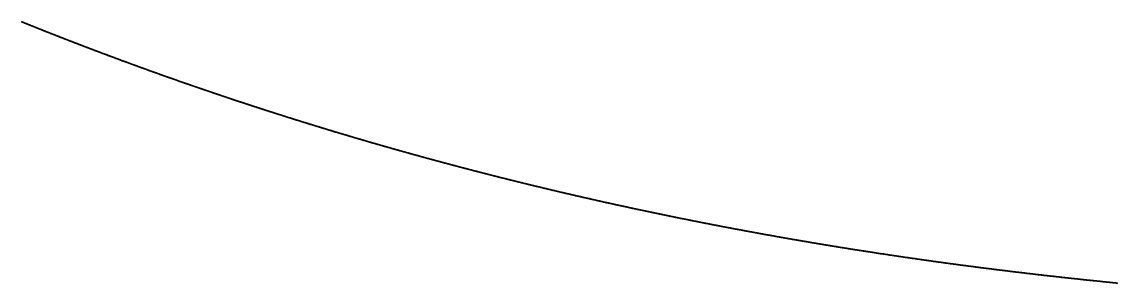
# Model space of a CAD drawing. Header units: metres. Extents: x 0 to 360, y 0 to 49.
# Drawn here: x 202.51 to 225, y 0.56 to 5.92 of the extents above; entities that cross this region are included whole.
import ezdxf

# ---------------------------------------------------------------- set-up
doc = ezdxf.new("R2010")
doc.units = ezdxf.units.M

msp = doc.modelspace()

# ---------------------------------------------------------------- linework, layer by layer
for p in [(202.507, 5.919), (202.516, 5.915), (202.526, 5.911), (202.536, 5.907), (202.545, 5.904), (202.555, 5.9), (202.564, 5.896), (202.574, 5.892), (202.584, 5.888), (202.593, 5.884), (202.603, 5.88), (202.612, 5.877), (202.622, 5.873), (202.632, 5.869), (202.641, 5.865), (202.651, 5.861), (202.661, 5.857), (202.67, 5.853), (202.68, 5.85), (202.689, 5.846), (202.699, 5.842), (202.709, 5.838), (202.718, 5.834), (202.728, 5.83), (202.738, 5.826), (202.747, 5.823), (202.757, 5.819), (202.767, 5.815), (202.776, 5.811), (202.786, 5.807), (202.795, 5.803), (202.805, 5.8), (202.815, 5.796), (202.824, 5.792), (202.834, 5.788), (202.844, 5.784), (202.853, 5.78), (202.863, 5.777), (202.873, 5.773), (202.882, 5.769), (202.892, 5.765), (202.902, 5.761), (202.911, 5.758), (202.921, 5.754), (202.931, 5.75), (202.94, 5.746), (202.95, 5.742), (202.96, 5.738), (202.969, 5.735), (202.979, 5.731), (202.989, 5.727), (202.998, 5.723), (203.008, 5.719), (203.018, 5.716), (203.027, 5.712), (203.037, 5.708), (203.047, 5.704), (203.056, 5.7), (203.066, 5.697), (203.076, 5.693), (203.085, 5.689), (203.095, 5.685), (203.105, 5.681), (203.114, 5.678), (203.124, 5.674), (203.134, 5.67), (203.143, 5.666), (203.153, 5.662), (203.163, 5.659), (203.172, 5.655), (203.182, 5.651), (203.192, 5.647), (203.201, 5.643), (203.211, 5.64), (203.221, 5.636), (203.23, 5.632), (203.24, 5.628), (203.25, 5.624), (203.26, 5.621), (203.269, 5.617), (203.279, 5.613), (203.289, 5.609), (203.298, 5.606), (203.308, 5.602), (203.318, 5.598), (203.327, 5.594), (203.337, 5.59), (203.347, 5.587), (203.357, 5.583), (203.366, 5.579), (203.376, 5.575), (203.386, 5.572), (203.395, 5.568), (203.405, 5.564), (203.415, 5.56), (203.425, 5.557), (203.434, 5.553), (203.444, 5.549), (203.454, 5.545), (203.463, 5.541), (203.473, 5.538), (203.483, 5.534), (203.493, 5.53), (203.502, 5.526), (203.512, 5.523), (203.522, 5.519), (203.532, 5.515), (203.541, 5.511), (203.551, 5.508), (203.561, 5.504), (203.57, 5.5), (203.58, 5.496), (203.59, 5.493), (203.6, 5.489), (203.609, 5.485), (203.619, 5.481), (203.629, 5.478), (203.639, 5.474), (203.648, 5.47), (203.658, 5.467), (203.668, 5.463), (203.678, 5.459), (203.687, 5.455), (203.697, 5.452), (203.707, 5.448), (203.717, 5.444), (203.726, 5.44), (203.736, 5.437), (203.746, 5.433), (203.756, 5.429), (203.765, 5.426), (203.775, 5.422), (203.785, 5.418), (203.795, 5.414), (203.804, 5.411), (203.814, 5.407), (203.824, 5.403), (203.834, 5.399), (203.843, 5.396), (203.853, 5.392), (203.863, 5.388), (203.873, 5.385), (203.883, 5.381), (203.892, 5.377), (203.902, 5.373), (203.912, 5.37), (203.922, 5.366), (203.931, 5.362), (203.941, 5.359), (203.951, 5.355), (203.961, 5.351), (203.971, 5.348), (203.98, 5.344), (203.99, 5.34), (204, 5.336), (204.01, 5.333), (204.019, 5.329), (204.029, 5.325), (204.039, 5.322), (204.049, 5.318), (204.059, 5.314), (204.068, 5.311), (204.078, 5.307), (204.088, 5.303), (204.098, 5.3), (204.108, 5.296), (204.117, 5.292), (204.127, 5.289), (204.137, 5.285), (204.147, 5.281), (204.157, 5.277), (204.166, 5.274), (204.176, 5.27), (204.186, 5.266), (204.196, 5.263), (204.206, 5.259), (204.215, 5.255), (204.225, 5.252), (204.235, 5.248), (204.245, 5.244), (204.255, 5.241), (204.264, 5.237), (204.274, 5.233), (204.284, 5.23), (204.294, 5.226), (204.304, 5.222), (204.314, 5.219), (204.323, 5.215), (204.333, 5.211), (204.343, 5.208), (204.353, 5.204), (204.363, 5.2), (204.372, 5.197), (204.382, 5.193), (204.392, 5.19), (204.402, 5.186), (204.412, 5.182), (204.422, 5.179), (204.431, 5.175), (204.441, 5.171), (204.451, 5.168), (204.461, 5.164), (204.471, 5.16), (204.481, 5.157), (204.491, 5.153), (204.5, 5.149), (204.51, 5.146), (204.52, 5.142), (204.53, 5.139), (204.54, 5.135), (204.55, 5.131), (204.559, 5.128), (204.569, 5.124), (204.579, 5.12), (204.589, 5.117), (204.599, 5.113), (204.609, 5.109), (204.619, 5.106), (204.628, 5.102), (204.638, 5.099), (204.648, 5.095), (204.658, 5.091), (204.668, 5.088), (204.678, 5.084), (204.688, 5.081), (204.697, 5.077), (204.707, 5.073), (204.717, 5.07), (204.727, 5.066), (204.737, 5.062), (204.747, 5.059), (204.757, 5.055), (204.766, 5.052), (204.776, 5.048), (204.786, 5.044), (204.796, 5.041), (204.806, 5.037), (204.816, 5.034), (204.826, 5.03), (204.836, 5.026), (204.846, 5.023), (204.855, 5.019), (204.865, 5.016), (204.875, 5.012), (204.885, 5.008), (204.895, 5.005), (204.905, 5.001), (204.915, 4.998), (204.925, 4.994), (204.935, 4.99), (204.944, 4.987), (204.954, 4.983), (204.964, 4.98), (204.974, 4.976), (204.984, 4.973), (204.994, 4.969), (205.004, 4.965), (205.014, 4.962), (205.024, 4.958), (205.033, 4.955), (205.043, 4.951), (205.053, 4.948), (205.063, 4.944), (205.073, 4.94), (205.083, 4.937), (205.093, 4.933), (205.103, 4.93), (205.113, 4.926), (205.123, 4.923), (205.133, 4.919), (205.142, 4.915), (205.152, 4.912), (205.162, 4.908), (205.172, 4.905), (205.182, 4.901), (205.192, 4.898), (205.202, 4.894), (205.212, 4.89), (205.222, 4.887), (205.232, 4.883), (205.242, 4.88), (205.252, 4.876), (205.262, 4.873), (205.271, 4.869), (205.281, 4.866), (205.291, 4.862), (205.301, 4.859), (205.311, 4.855), (205.321, 4.851), (205.331, 4.848), (205.341, 4.844), (205.351, 4.841), (205.361, 4.837), (205.371, 4.834), (205.381, 4.83), (205.391, 4.827), (205.401, 4.823), (205.411, 4.82), (205.421, 4.816), (205.431, 4.813), (205.44, 4.809), (205.45, 4.806), (205.46, 4.802), (205.47, 4.798), (205.48, 4.795), (205.49, 4.791), (205.5, 4.788), (205.51, 4.784), (205.52, 4.781), (205.53, 4.777), (205.54, 4.774), (205.55, 4.77), (205.56, 4.767), (205.57, 4.763), (205.58, 4.76), (205.59, 4.756), (205.6, 4.753), (205.61, 4.749), (205.62, 4.746), (205.63, 4.742), (205.64, 4.739), (205.65, 4.735), (205.66, 4.732), (205.67, 4.728), (205.68, 4.725), (205.69, 4.721), (205.7, 4.718), (205.71, 4.714), (205.719, 4.711), (205.729, 4.707), (205.739, 4.704), (205.749, 4.7), (205.759, 4.697), (205.769, 4.693), (205.779, 4.69), (205.789, 4.686), (205.799, 4.683), (205.809, 4.679), (205.819, 4.676), (205.829, 4.672), (205.839, 4.669), (205.849, 4.665), (205.859, 4.662), (205.869, 4.658), (205.879, 4.655), (205.889, 4.652), (205.899, 4.648), (205.909, 4.645), (205.919, 4.641), (205.929, 4.638), (205.939, 4.634), (205.949, 4.631), (205.959, 4.627), (205.969, 4.624), (205.979, 4.62), (205.989, 4.617), (205.999, 4.613), (206.009, 4.61), (206.019, 4.606), (206.029, 4.603), (206.039, 4.6), (206.049, 4.596), (206.059, 4.593), (206.07, 4.589), (206.08, 4.586), (206.09, 4.582), (206.1, 4.579), (206.11, 4.575), (206.12, 4.572), (206.13, 4.569), (206.14, 4.565), (206.15, 4.562), (206.16, 4.558), (206.17, 4.555), (206.18, 4.551), (206.19, 4.548), (206.2, 4.544), (206.21, 4.541), (206.22, 4.538), (206.23, 4.534), (206.24, 4.531), (206.25, 4.527), (206.26, 4.524), (206.27, 4.52), (206.28, 4.517), (206.29, 4.514), (206.3, 4.51), (206.31, 4.507), (206.32, 4.503), (206.33, 4.5), (206.34, 4.496), (206.351, 4.493), (206.361, 4.49), (206.371, 4.486), (206.381, 4.483), (206.391, 4.479), (206.401, 4.476), (206.411, 4.473), (206.421, 4.469), (206.431, 4.466), (206.441, 4.462), (206.451, 4.459), (206.461, 4.455), (206.471, 4.452), (206.481, 4.449), (206.491, 4.445), (206.501, 4.442), (206.511, 4.438), (206.522, 4.435), (206.532, 4.432), (206.542, 4.428), (206.552, 4.425), (206.562, 4.421), (206.572, 4.418), (206.582, 4.415), (206.592, 4.411), (206.602, 4.408), (206.612, 4.405), (206.622, 4.401), (206.632, 4.398), (206.642, 4.394), (206.653, 4.391), (206.663, 4.388), (206.673, 4.384), (206.683, 4.381), (206.693, 4.377), (206.703, 4.374), (206.713, 4.371), (206.723, 4.367), (206.733, 4.364), (206.743, 4.361), (206.753, 4.357), (206.764, 4.354), (206.774, 4.351), (206.784, 4.347), (206.794, 4.344), (206.804, 4.34), (206.814, 4.337), (206.824, 4.334), (206.834, 4.33), (206.844, 4.327), (206.854, 4.324), (206.865, 4.32), (206.875, 4.317), (206.885, 4.314), (206.895, 4.31), (206.905, 4.307), (206.915, 4.303), (206.925, 4.3), (206.935, 4.297), (206.945, 4.293), (206.956, 4.29), (206.966, 4.287), (206.976, 4.283), (206.986, 4.28), (206.996, 4.277), (207.006, 4.273), (207.016, 4.27), (207.026, 4.267), (207.037, 4.263), (207.047, 4.26), (207.057, 4.257), (207.067, 4.253), (207.077, 4.25), (207.087, 4.247), (207.097, 4.243), (207.107, 4.24), (207.118, 4.237), (207.128, 4.233), (207.138, 4.23), (207.148, 4.227), (207.158, 4.223), (207.168, 4.22), (207.178, 4.217), (207.189, 4.213), (207.199, 4.21), (207.209, 4.207), (207.219, 4.204), (207.229, 4.2), (207.239, 4.197), (207.249, 4.194), (207.26, 4.19), (207.27, 4.187), (207.28, 4.184), (207.29, 4.18), (207.3, 4.177), (207.31, 4.174), (207.321, 4.17), (207.331, 4.167), (207.341, 4.164), (207.351, 4.161), (207.361, 4.157), (207.371, 4.154), (207.382, 4.151), (207.392, 4.147), (207.402, 4.144), (207.412, 4.141), (207.422, 4.138), (207.432, 4.134), (207.443, 4.131), (207.453, 4.128), (207.463, 4.124), (207.473, 4.121), (207.483, 4.118), (207.493, 4.115), (207.504, 4.111), (207.514, 4.108), (207.524, 4.105), (207.534, 4.101), (207.544, 4.098), (207.554, 4.095), (207.565, 4.092), (207.575, 4.088), (207.585, 4.085), (207.595, 4.082), (207.605, 4.078), (207.616, 4.075), (207.626, 4.072), (207.636, 4.069), (207.646, 4.065), (207.656, 4.062), (207.667, 4.059), (207.677, 4.056), (207.687, 4.052), (207.697, 4.049), (207.707, 4.046), (207.718, 4.043), (207.728, 4.039), (207.738, 4.036), (207.748, 4.033), (207.758, 4.03), (207.769, 4.026), (207.779, 4.023), (207.789, 4.02), (207.799, 4.017), (207.809, 4.013), (207.82, 4.01), (207.83, 4.007), (207.84, 4.004), (207.85, 4), (207.86, 3.997), (207.871, 3.994), (207.881, 3.991), (207.891, 3.988), (207.901, 3.984), (207.911, 3.981), (207.922, 3.978), (207.932, 3.975), (207.942, 3.971), (207.952, 3.968), (207.963, 3.965), (207.973, 3.962), (207.983, 3.958), (207.993, 3.955), (208.004, 3.952), (208.014, 3.949), (208.024, 3.946), (208.034, 3.942), (208.044, 3.939), (208.055, 3.936), (208.065, 3.933), (208.075, 3.93), (208.085, 3.926), (208.096, 3.923), (208.106, 3.92), (208.116, 3.917), (208.126, 3.914), (208.137, 3.91), (208.147, 3.907), (208.157, 3.904), (208.167, 3.901), (208.178, 3.898), (208.188, 3.894), (208.198, 3.891), (208.208, 3.888), (208.219, 3.885), (208.229, 3.882), (208.239, 3.878), (208.249, 3.875), (208.26, 3.872), (208.27, 3.869), (208.28, 3.866), (208.29, 3.862), (208.301, 3.859), (208.311, 3.856), (208.321, 3.853), (208.331, 3.85), (208.342, 3.847), (208.352, 3.843), (208.362, 3.84), (208.373, 3.837), (208.383, 3.834), (208.393, 3.831), (208.403, 3.827), (208.414, 3.824), (208.424, 3.821), (208.434, 3.818), (208.444, 3.815), (208.455, 3.812), (208.465, 3.809), (208.475, 3.805), (208.486, 3.802), (208.496, 3.799), (208.506, 3.796), (208.516, 3.793), (208.527, 3.79), (208.537, 3.786), (208.547, 3.783), (208.558, 3.78), (208.568, 3.777), (208.578, 3.774), (208.588, 3.771), (208.599, 3.768), (208.609, 3.764), (208.619, 3.761), (208.63, 3.758), (208.64, 3.755), (208.65, 3.752), (208.66, 3.749), (208.671, 3.746), (208.681, 3.742), (208.691, 3.739), (208.702, 3.736), (208.712, 3.733), (208.722, 3.73), (208.733, 3.727), (208.743, 3.724), (208.753, 3.72), (208.763, 3.717), (208.774, 3.714), (208.784, 3.711), (208.794, 3.708), (208.805, 3.705), (208.815, 3.702), (208.825, 3.699), (208.836, 3.696), (208.846, 3.692), (208.856, 3.689), (208.867, 3.686), (208.877, 3.683), (208.887, 3.68), (208.898, 3.677), (208.908, 3.674), (208.918, 3.671), (208.929, 3.668), (208.939, 3.664), (208.949, 3.661), (208.96, 3.658), (208.97, 3.655), (208.98, 3.652), (208.991, 3.649), (209.001, 3.646), (209.011, 3.643), (209.022, 3.64), (209.032, 3.637), (209.042, 3.633), (209.053, 3.63), (209.063, 3.627), (209.073, 3.624), (209.084, 3.621), (209.094, 3.618), (209.104, 3.615), (209.115, 3.612), (209.125, 3.609), (209.135, 3.606), (209.146, 3.603), (209.156, 3.6), (209.166, 3.596), (209.177, 3.593), (209.187, 3.59), (209.197, 3.587), (209.208, 3.584), (209.218, 3.581), (209.228, 3.578), (209.239, 3.575), (209.249, 3.572), (209.26, 3.569), (209.27, 3.566), (209.28, 3.563), (209.291, 3.56), (209.301, 3.557), (209.311, 3.554), (209.322, 3.55), (209.332, 3.547), (209.342, 3.544), (209.353, 3.541), (209.363, 3.538), (209.374, 3.535), (209.384, 3.532), (209.394, 3.529), (209.405, 3.526), (209.415, 3.523), (209.425, 3.52), (209.436, 3.517), (209.446, 3.514), (209.457, 3.511), (209.467, 3.508), (209.477, 3.505), (209.488, 3.502), (209.498, 3.499), (209.509, 3.496), (209.519, 3.493), (209.529, 3.49), (209.54, 3.487), (209.55, 3.484), (209.56, 3.481), (209.571, 3.478), (209.581, 3.474), (209.592, 3.471), (209.602, 3.468), (209.612, 3.465), (209.623, 3.462), (209.633, 3.459), (209.644, 3.456), (209.654, 3.453), (209.664, 3.45), (209.675, 3.447), (209.685, 3.444), (209.696, 3.441), (209.706, 3.438), (209.716, 3.435), (209.727, 3.432), (209.737, 3.429), (209.748, 3.426), (209.758, 3.423), (209.768, 3.42), (209.779, 3.417), (209.789, 3.414), (209.8, 3.411), (209.81, 3.408), (209.821, 3.405), (209.831, 3.402), (209.841, 3.399), (209.852, 3.396), (209.862, 3.393), (209.873, 3.39), (209.883, 3.387), (209.893, 3.384), (209.904, 3.381), (209.914, 3.378), (209.925, 3.375), (209.935, 3.372), (209.946, 3.369), (209.956, 3.366), (209.966, 3.363), (209.977, 3.361), (209.987, 3.358), (209.998, 3.355), (210.008, 3.352), (210.019, 3.349), (210.029, 3.346), (210.04, 3.343), (210.05, 3.34), (210.06, 3.337), (210.071, 3.334), (210.081, 3.331), (210.092, 3.328), (210.102, 3.325), (210.113, 3.322), (210.123, 3.319), (210.134, 3.316), (210.144, 3.313), (210.154, 3.31), (210.165, 3.307), (210.175, 3.304), (210.186, 3.301), (210.196, 3.298), (210.207, 3.295), (210.217, 3.292), (210.228, 3.289), (210.238, 3.287), (210.248, 3.284), (210.259, 3.281), (210.269, 3.278), (210.28, 3.275), (210.29, 3.272), (210.301, 3.269), (210.311, 3.266), (210.322, 3.263), (210.332, 3.26), (210.343, 3.257), (210.353, 3.254), (210.364, 3.251), (210.374, 3.248), (210.385, 3.245), (210.395, 3.243), (210.405, 3.24), (210.416, 3.237), (210.426, 3.234), (210.437, 3.231), (210.447, 3.228), (210.458, 3.225), (210.468, 3.222), (210.479, 3.219), (210.489, 3.216), (210.5, 3.213), (210.51, 3.21), (210.521, 3.208), (210.531, 3.205), (210.542, 3.202), (210.552, 3.199), (210.563, 3.196), (210.573, 3.193), (210.584, 3.19), (210.594, 3.187), (210.605, 3.184), (210.615, 3.181), (210.626, 3.179), (210.636, 3.176), (210.647, 3.173), (210.657, 3.17), (210.668, 3.167), (210.678, 3.164), (210.689, 3.161), (210.699, 3.158), (210.71, 3.155), (210.72, 3.153), (210.731, 3.15), (210.741, 3.147), (210.752, 3.144), (210.762, 3.141), (210.773, 3.138), (210.783, 3.135), (210.794, 3.132), (210.804, 3.13), (210.815, 3.127), (210.825, 3.124), (210.836, 3.121), (210.846, 3.118), (210.857, 3.115), (210.867, 3.112), (210.878, 3.11), (210.888, 3.107), (210.899, 3.104), (210.909, 3.101), (210.92, 3.098), (210.93, 3.095), (210.941, 3.092), (210.952, 3.09), (210.962, 3.087), (210.973, 3.084), (210.983, 3.081), (210.994, 3.078), (211.004, 3.075), (211.015, 3.072), (211.025, 3.07), (211.036, 3.067), (211.046, 3.064), (211.057, 3.061), (211.067, 3.058), (211.078, 3.055), (211.088, 3.053), (211.099, 3.05), (211.11, 3.047), (211.12, 3.044), (211.131, 3.041), (211.141, 3.038), (211.152, 3.036), (211.162, 3.033), (211.173, 3.03), (211.183, 3.027), (211.194, 3.024), (211.204, 3.021), (211.215, 3.019), (211.226, 3.016), (211.236, 3.013), (211.247, 3.01), (211.257, 3.007), (211.268, 3.005), (211.278, 3.002), (211.289, 2.999), (211.299, 2.996), (211.31, 2.993), (211.321, 2.99), (211.331, 2.988), (211.342, 2.985), (211.352, 2.982), (211.363, 2.979), (211.373, 2.976), (211.384, 2.974), (211.395, 2.971), (211.405, 2.968), (211.416, 2.965), (211.426, 2.962), (211.437, 2.96), (211.447, 2.957), (211.458, 2.954), (211.469, 2.951), (211.479, 2.948), (211.49, 2.946), (211.5, 2.943), (211.511, 2.94), (211.521, 2.937), (211.532, 2.935), (211.543, 2.932), (211.553, 2.929), (211.564, 2.926), (211.574, 2.923), (211.585, 2.921), (211.596, 2.918), (211.606, 2.915), (211.617, 2.912), (211.627, 2.91), (211.638, 2.907), (211.648, 2.904), (211.659, 2.901), (211.67, 2.899), (211.68, 2.896), (211.691, 2.893), (211.701, 2.89), (211.712, 2.888), (211.723, 2.885), (211.733, 2.882), (211.744, 2.879), (211.754, 2.876), (211.765, 2.874), (211.776, 2.871), (211.786, 2.868), (211.797, 2.865), (211.807, 2.863), (211.818, 2.86), (211.829, 2.857), (211.839, 2.855), (211.85, 2.852), (211.861, 2.849), (211.871, 2.846), (211.882, 2.844), (211.892, 2.841), (211.903, 2.838), (211.914, 2.835), (211.924, 2.833), (211.935, 2.83), (211.945, 2.827), (211.956, 2.824), (211.967, 2.822), (211.977, 2.819), (211.988, 2.816), (211.999, 2.814), (212.009, 2.811), (212.02, 2.808), (212.03, 2.805), (212.041, 2.803), (212.052, 2.8), (212.062, 2.797), (212.073, 2.794), (212.084, 2.792), (212.094, 2.789), (212.105, 2.786), (212.116, 2.784), (212.126, 2.781), (212.137, 2.778), (212.147, 2.776), (212.158, 2.773), (212.169, 2.77), (212.179, 2.767), (212.19, 2.765), (212.201, 2.762), (212.211, 2.759), (212.222, 2.757), (212.233, 2.754), (212.243, 2.751), (212.254, 2.749), (212.264, 2.746), (212.275, 2.743), (212.286, 2.741), (212.296, 2.738), (212.307, 2.735), (212.318, 2.732), (212.328, 2.73), (212.339, 2.727), (212.35, 2.724), (212.36, 2.722), (212.371, 2.719), (212.382, 2.716), (212.392, 2.714), (212.403, 2.711), (212.414, 2.708), (212.424, 2.706), (212.435, 2.703), (212.446, 2.7), (212.456, 2.698), (212.467, 2.695), (212.478, 2.692), (212.488, 2.69), (212.499, 2.687), (212.51, 2.684), (212.52, 2.682), (212.531, 2.679), (212.542, 2.676), (212.552, 2.674), (212.563, 2.671), (212.574, 2.668), (212.584, 2.666), (212.595, 2.663), (212.606, 2.661), (212.616, 2.658), (212.627, 2.655), (212.638, 2.653), (212.648, 2.65), (212.659, 2.647), (212.67, 2.645), (212.681, 2.642), (212.691, 2.639), (212.702, 2.637), (212.713, 2.634), (212.723, 2.632), (212.734, 2.629), (212.745, 2.626), (212.755, 2.624), (212.766, 2.621), (212.777, 2.618), (212.787, 2.616), (212.798, 2.613), (212.809, 2.611), (212.82, 2.608), (212.83, 2.605), (212.841, 2.603), (212.852, 2.6), (212.862, 2.597), (212.873, 2.595), (212.884, 2.592), (212.894, 2.59), (212.905, 2.587), (212.916, 2.584), (212.927, 2.582), (212.937, 2.579), (212.948, 2.577), (212.959, 2.574), (212.969, 2.571), (212.98, 2.569), (212.991, 2.566), (213.002, 2.564), (213.012, 2.561), (213.023, 2.558), (213.034, 2.556), (213.044, 2.553), (213.055, 2.551), (213.066, 2.548), (213.077, 2.545), (213.087, 2.543), (213.098, 2.54), (213.109, 2.538), (213.119, 2.535), (213.13, 2.533), (213.141, 2.53), (213.152, 2.527), (213.162, 2.525), (213.173, 2.522), (213.184, 2.52), (213.195, 2.517), (213.205, 2.514), (213.216, 2.512), (213.227, 2.509), (213.238, 2.507), (213.248, 2.504), (213.259, 2.502), (213.27, 2.499), (213.28, 2.497), (213.291, 2.494), (213.302, 2.491), (213.313, 2.489), (213.323, 2.486), (213.334, 2.484), (213.345, 2.481), (213.356, 2.479), (213.366, 2.476), (213.377, 2.474), (213.388, 2.471), (213.399, 2.468), (213.409, 2.466), (213.42, 2.463), (213.431, 2.461), (213.442, 2.458), (213.452, 2.456), (213.463, 2.453), (213.474, 2.451), (213.485, 2.448), (213.495, 2.446), (213.506, 2.443), (213.517, 2.441), (213.528, 2.438), (213.538, 2.435), (213.549, 2.433), (213.56, 2.43), (213.571, 2.428), (213.582, 2.425), (213.592, 2.423), (213.603, 2.42), (213.614, 2.418), (213.625, 2.415), (213.635, 2.413), (213.646, 2.41), (213.657, 2.408), (213.668, 2.405), (213.678, 2.403), (213.689, 2.4), (213.7, 2.398), (213.711, 2.395), (213.722, 2.393), (213.732, 2.39), (213.743, 2.388), (213.754, 2.385), (213.765, 2.383), (213.775, 2.38), (213.786, 2.378), (213.797, 2.375), (213.808, 2.373), (213.819, 2.37), (213.829, 2.368), (213.84, 2.365), (213.851, 2.363), (213.862, 2.36), (213.873, 2.358), (213.883, 2.355), (213.894, 2.353), (213.905, 2.35), (213.916, 2.348), (213.926, 2.345), (213.937, 2.343), (213.948, 2.34), (213.959, 2.338), (213.97, 2.335), (213.98, 2.333), (213.991, 2.33), (214.002, 2.328), (214.013, 2.326), (214.024, 2.323), (214.034, 2.321), (214.045, 2.318), (214.056, 2.316), (214.067, 2.313), (214.078, 2.311), (214.089, 2.308), (214.099, 2.306), (214.11, 2.303), (214.121, 2.301), (214.132, 2.298), (214.143, 2.296), (214.153, 2.294), (214.164, 2.291), (214.175, 2.289), (214.186, 2.286), (214.197, 2.284), (214.207, 2.281), (214.218, 2.279), (214.229, 2.276), (214.24, 2.274), (214.251, 2.272), (214.262, 2.269), (214.272, 2.267), (214.283, 2.264), (214.294, 2.262), (214.305, 2.259), (214.316, 2.257), (214.327, 2.254), (214.337, 2.252), (214.348, 2.25), (214.359, 2.247), (214.37, 2.245), (214.381, 2.242), (214.391, 2.24), (214.402, 2.238), (214.413, 2.235), (214.424, 2.233), (214.435, 2.23), (214.446, 2.228), (214.457, 2.225), (214.467, 2.223), (214.478, 2.221), (214.489, 2.218), (214.5, 2.216), (214.511, 2.213), (214.522, 2.211), (214.532, 2.209), (214.543, 2.206), (214.554, 2.204), (214.565, 2.201), (214.576, 2.199), (214.587, 2.197), (214.597, 2.194), (214.608, 2.192), (214.619, 2.189), (214.63, 2.187), (214.641, 2.185), (214.652, 2.182), (214.663, 2.18), (214.673, 2.177), (214.684, 2.175), (214.695, 2.173), (214.706, 2.17), (214.717, 2.168), (214.728, 2.166), (214.739, 2.163), (214.749, 2.161), (214.76, 2.158), (214.771, 2.156), (214.782, 2.154), (214.793, 2.151), (214.804, 2.149), (214.815, 2.147), (214.826, 2.144), (214.836, 2.142), (214.847, 2.139), (214.858, 2.137), (214.869, 2.135), (214.88, 2.132), (214.891, 2.13), (214.902, 2.128), (214.913, 2.125), (214.923, 2.123), (214.934, 2.121), (214.945, 2.118), (214.956, 2.116), (214.967, 2.114), (214.978, 2.111), (214.989, 2.109), (215, 2.107), (215.01, 2.104), (215.021, 2.102), (215.032, 2.099), (215.043, 2.097), (215.054, 2.095), (215.065, 2.092), (215.076, 2.09), (215.087, 2.088), (215.098, 2.085), (215.108, 2.083), (215.119, 2.081), (215.13, 2.078), (215.141, 2.076), (215.152, 2.074), (215.163, 2.071), (215.174, 2.069), (215.185, 2.067), (215.196, 2.065), (215.206, 2.062), (215.217, 2.06), (215.228, 2.058), (215.239, 2.055), (215.25, 2.053), (215.261, 2.051), (215.272, 2.048), (215.283, 2.046), (215.294, 2.044), (215.305, 2.041), (215.315, 2.039), (215.326, 2.037), (215.337, 2.034), (215.348, 2.032), (215.359, 2.03), (215.37, 2.028), (215.381, 2.025), (215.392, 2.023), (215.403, 2.021), (215.414, 2.018), (215.425, 2.016), (215.436, 2.014), (215.446, 2.012), (215.457, 2.009), (215.468, 2.007), (215.479, 2.005), (215.49, 2.002), (215.501, 2), (215.512, 1.998), (215.523, 1.996), (215.534, 1.993), (215.545, 1.991), (215.556, 1.989), (215.567, 1.986), (215.578, 1.984), (215.588, 1.982), (215.599, 1.98), (215.61, 1.977), (215.621, 1.975), (215.632, 1.973), (215.643, 1.971), (215.654, 1.968), (215.665, 1.966), (215.676, 1.964), (215.687, 1.962), (215.698, 1.959), (215.709, 1.957), (215.72, 1.955), (215.731, 1.953), (215.742, 1.95), (215.752, 1.948), (215.763, 1.946), (215.774, 1.944), (215.785, 1.941), (215.796, 1.939), (215.807, 1.937), (215.818, 1.935), (215.829, 1.932), (215.84, 1.93), (215.851, 1.928), (215.862, 1.926), (215.873, 1.923), (215.884, 1.921), (215.895, 1.919), (215.906, 1.917), (215.917, 1.914), (215.928, 1.912), (215.939, 1.91), (215.95, 1.908), (215.961, 1.906), (215.971, 1.903), (215.982, 1.901), (215.993, 1.899), (216.004, 1.897), (216.015, 1.894), (216.026, 1.892), (216.037, 1.89), (216.048, 1.888), (216.059, 1.886), (216.07, 1.883), (216.081, 1.881), (216.092, 1.879), (216.103, 1.877), (216.114, 1.875), (216.125, 1.872), (216.136, 1.87), (216.147, 1.868), (216.158, 1.866), (216.169, 1.864), (216.18, 1.861), (216.191, 1.859), (216.202, 1.857), (216.213, 1.855), (216.224, 1.853), (216.235, 1.85), (216.246, 1.848), (216.257, 1.846), (216.268, 1.844), (216.279, 1.842), (216.29, 1.839), (216.301, 1.837), (216.312, 1.835), (216.323, 1.833), (216.334, 1.831), (216.345, 1.829), (216.356, 1.826), (216.366, 1.824), (216.377, 1.822), (216.388, 1.82), (216.399, 1.818), (216.41, 1.816), (216.421, 1.813), (216.432, 1.811), (216.443, 1.809), (216.454, 1.807), (216.465, 1.805), (216.476, 1.803), (216.487, 1.8), (216.498, 1.798), (216.509, 1.796), (216.52, 1.794), (216.531, 1.792), (216.542, 1.79), (216.553, 1.787), (216.564, 1.785), (216.575, 1.783), (216.586, 1.781), (216.597, 1.779), (216.608, 1.777), (216.619, 1.775), (216.63, 1.772), (216.641, 1.77), (216.652, 1.768), (216.663, 1.766), (216.674, 1.764), (216.685, 1.762), (216.696, 1.76), (216.707, 1.758), (216.719, 1.755), (216.73, 1.753), (216.741, 1.751), (216.752, 1.749), (216.763, 1.747), (216.774, 1.745), (216.785, 1.743), (216.796, 1.741), (216.807, 1.738), (216.818, 1.736), (216.829, 1.734), (216.84, 1.732), (216.851, 1.73), (216.862, 1.728), (216.873, 1.726), (216.884, 1.724), (216.895, 1.722), (216.906, 1.719), (216.917, 1.717), (216.928, 1.715), (216.939, 1.713), (216.95, 1.711), (216.961, 1.709), (216.972, 1.707), (216.983, 1.705), (216.994, 1.703), (217.005, 1.701), (217.016, 1.698), (217.027, 1.696), (217.038, 1.694), (217.049, 1.692), (217.06, 1.69), (217.071, 1.688), (217.082, 1.686), (217.093, 1.684), (217.104, 1.682), (217.116, 1.68), (217.127, 1.678), (217.138, 1.676), (217.149, 1.673), (217.16, 1.671), (217.171, 1.669), (217.182, 1.667), (217.193, 1.665), (217.204, 1.663), (217.215, 1.661), (217.226, 1.659), (217.237, 1.657), (217.248, 1.655), (217.259, 1.653), (217.27, 1.651), (217.281, 1.649), (217.292, 1.647), (217.303, 1.645), (217.314, 1.642), (217.325, 1.64), (217.337, 1.638), (217.348, 1.636), (217.359, 1.634), (217.37, 1.632), (217.381, 1.63), (217.392, 1.628), (217.403, 1.626), (217.414, 1.624), (217.425, 1.622), (217.436, 1.62), (217.447, 1.618), (217.458, 1.616), (217.469, 1.614), (217.48, 1.612), (217.491, 1.61), (217.502, 1.608), (217.514, 1.606), (217.525, 1.604), (217.536, 1.602), (217.547, 1.6), (217.558, 1.598), (217.569, 1.596), (217.58, 1.594), (217.591, 1.592), (217.602, 1.59), (217.613, 1.588), (217.624, 1.586), (217.635, 1.583), (217.646, 1.581), (217.658, 1.579), (217.669, 1.577), (217.68, 1.575), (217.691, 1.573), (217.702, 1.571), (217.713, 1.569), (217.724, 1.567), (217.735, 1.565), (217.746, 1.563), (217.757, 1.561), (217.768, 1.559), (217.779, 1.557), (217.791, 1.555), (217.802, 1.553), (217.813, 1.551), (217.824, 1.549), (217.835, 1.547), (217.846, 1.545), (217.857, 1.543), (217.868, 1.542), (217.879, 1.54), (217.89, 1.538), (217.901, 1.536), (217.913, 1.534), (217.924, 1.532), (217.935, 1.53), (217.946, 1.528), (217.957, 1.526), (217.968, 1.524), (217.979, 1.522), (217.99, 1.52), (218.001, 1.518), (218.012, 1.516), (218.024, 1.514), (218.035, 1.512), (218.046, 1.51), (218.057, 1.508), (218.068, 1.506), (218.079, 1.504), (218.09, 1.502), (218.101, 1.5), (218.112, 1.498), (218.124, 1.496), (218.135, 1.494), (218.146, 1.492), (218.157, 1.49), (218.168, 1.488), (218.179, 1.486), (218.19, 1.485), (218.201, 1.483), (218.212, 1.481), (218.224, 1.479), (218.235, 1.477), (218.246, 1.475), (218.257, 1.473), (218.268, 1.471), (218.279, 1.469), (218.29, 1.467), (218.301, 1.465), (218.313, 1.463), (218.324, 1.461), (218.335, 1.459), (218.346, 1.457), (218.357, 1.456), (218.368, 1.454), (218.379, 1.452), (218.39, 1.45), (218.402, 1.448), (218.413, 1.446), (218.424, 1.444), (218.435, 1.442), (218.446, 1.44), (218.457, 1.438), (218.468, 1.436), (218.479, 1.434), (218.491, 1.433), (218.502, 1.431), (218.513, 1.429), (218.524, 1.427), (218.535, 1.425), (218.546, 1.423), (218.557, 1.421), (218.569, 1.419), (218.58, 1.417), (218.591, 1.415), (218.602, 1.414), (218.613, 1.412), (218.624, 1.41), (218.635, 1.408), (218.647, 1.406), (218.658, 1.404), (218.669, 1.402), (218.68, 1.4), (218.691, 1.398), (218.702, 1.397), (218.713, 1.395), (218.725, 1.393), (218.736, 1.391), (218.747, 1.389), (218.758, 1.387), (218.769, 1.385), (218.78, 1.383), (218.792, 1.382), (218.803, 1.38), (218.814, 1.378), (218.825, 1.376), (218.836, 1.374), (218.847, 1.372), (218.858, 1.37), (218.87, 1.369), (218.881, 1.367), (218.892, 1.365), (218.903, 1.363), (218.914, 1.361), (218.925, 1.359), (218.937, 1.357), (218.948, 1.356), (218.959, 1.354), (218.97, 1.352), (218.981, 1.35), (218.992, 1.348), (219.004, 1.346), (219.015, 1.344), (219.026, 1.343), (219.037, 1.341), (219.048, 1.339), (219.059, 1.337), (219.071, 1.335), (219.082, 1.333), (219.093, 1.332), (219.104, 1.33), (219.115, 1.328), (219.126, 1.326), (219.138, 1.324), (219.149, 1.322), (219.16, 1.321), (219.171, 1.319), (219.182, 1.317), (219.194, 1.315), (219.205, 1.313), (219.216, 1.312), (219.227, 1.31), (219.238, 1.308), (219.249, 1.306), (219.261, 1.304), (219.272, 1.302), (219.283, 1.301), (219.294, 1.299), (219.305, 1.297), (219.317, 1.295), (219.328, 1.293), (219.339, 1.292), (219.35, 1.29), (219.361, 1.288), (219.373, 1.286), (219.384, 1.284), (219.395, 1.283), (219.406, 1.281), (219.417, 1.279), (219.429, 1.277), (219.44, 1.275), (219.451, 1.274), (219.462, 1.272), (219.473, 1.27), (219.484, 1.268), (219.496, 1.267), (219.507, 1.265), (219.518, 1.263), (219.529, 1.261), (219.54, 1.259), (219.552, 1.258), (219.563, 1.256), (219.574, 1.254), (219.585, 1.252), (219.597, 1.251), (219.608, 1.249), (219.619, 1.247), (219.63, 1.245), (219.641, 1.243), (219.653, 1.242), (219.664, 1.24), (219.675, 1.238), (219.686, 1.236), (219.697, 1.235), (219.709, 1.233), (219.72, 1.231), (219.731, 1.229), (219.742, 1.228), (219.753, 1.226), (219.765, 1.224), (219.776, 1.222), (219.787, 1.221), (219.798, 1.219), (219.81, 1.217), (219.821, 1.215), (219.832, 1.214), (219.843, 1.212), (219.854, 1.21), (219.866, 1.208), (219.877, 1.207), (219.888, 1.205), (219.899, 1.203), (219.911, 1.202), (219.922, 1.2), (219.933, 1.198), (219.944, 1.196), (219.955, 1.195), (219.967, 1.193), (219.978, 1.191), (219.989, 1.189), (220, 1.188), (220.012, 1.186), (220.023, 1.184), (220.034, 1.183), (220.045, 1.181), (220.056, 1.179), (220.068, 1.177), (220.079, 1.176), (220.09, 1.174), (220.101, 1.172), (220.113, 1.171), (220.124, 1.169), (220.135, 1.167), (220.146, 1.165), (220.158, 1.164), (220.169, 1.162), (220.18, 1.16), (220.191, 1.159), (220.203, 1.157), (220.214, 1.155), (220.225, 1.154), (220.236, 1.152), (220.248, 1.15), (220.259, 1.148), (220.27, 1.147), (220.281, 1.145), (220.293, 1.143), (220.304, 1.142), (220.315, 1.14), (220.326, 1.138), (220.337, 1.137), (220.349, 1.135), (220.36, 1.133), (220.371, 1.132), (220.382, 1.13), (220.394, 1.128), (220.405, 1.127), (220.416, 1.125), (220.428, 1.123), (220.439, 1.122), (220.45, 1.12), (220.461, 1.118), (220.473, 1.117), (220.484, 1.115), (220.495, 1.113), (220.506, 1.112), (220.518, 1.11), (220.529, 1.108), (220.54, 1.107), (220.551, 1.105), (220.563, 1.103), (220.574, 1.102), (220.585, 1.1), (220.596, 1.098), (220.608, 1.097), (220.619, 1.095), (220.63, 1.094), (220.641, 1.092), (220.653, 1.09), (220.664, 1.089), (220.675, 1.087), (220.687, 1.085), (220.698, 1.084), (220.709, 1.082), (220.72, 1.08), (220.732, 1.079), (220.743, 1.077), (220.754, 1.076), (220.765, 1.074), (220.777, 1.072), (220.788, 1.071), (220.799, 1.069), (220.81, 1.067), (220.822, 1.066), (220.833, 1.064), (220.844, 1.063), (220.856, 1.061), (220.867, 1.059), (220.878, 1.058), (220.889, 1.056), (220.901, 1.054), (220.912, 1.053), (220.923, 1.051), (220.935, 1.05), (220.946, 1.048), (220.957, 1.046), (220.968, 1.045), (220.98, 1.043), (220.991, 1.042), (221.002, 1.04), (221.014, 1.038), (221.025, 1.037), (221.036, 1.035), (221.047, 1.034), (221.059, 1.032), (221.07, 1.03), (221.081, 1.029), (221.093, 1.027), (221.104, 1.026), (221.115, 1.024), (221.126, 1.023), (221.138, 1.021), (221.149, 1.019), (221.16, 1.018), (221.172, 1.016), (221.183, 1.015), (221.194, 1.013), (221.206, 1.011), (221.217, 1.01), (221.228, 1.008), (221.239, 1.007), (221.251, 1.005), (221.262, 1.004), (221.273, 1.002), (221.285, 1), (221.296, 0.999), (221.307, 0.997), (221.319, 0.996), (221.33, 0.994), (221.341, 0.993), (221.352, 0.991), (221.364, 0.99), (221.375, 0.988), (221.386, 0.986), (221.398, 0.985), (221.409, 0.983), (221.42, 0.982), (221.432, 0.98), (221.443, 0.979), (221.454, 0.977), (221.465, 0.976), (221.477, 0.974), (221.488, 0.973), (221.499, 0.971), (221.511, 0.969), (221.522, 0.968), (221.533, 0.966), (221.545, 0.965), (221.556, 0.963), (221.567, 0.962), (221.579, 0.96), (221.59, 0.959), (221.601, 0.957), (221.613, 0.956), (221.624, 0.954), (221.635, 0.953), (221.647, 0.951), (221.658, 0.95), (221.669, 0.948), (221.68, 0.947), (221.692, 0.945), (221.703, 0.944), (221.714, 0.942), (221.726, 0.941), (221.737, 0.939), (221.748, 0.937), (221.76, 0.936), (221.771, 0.934), (221.782, 0.933), (221.794, 0.931), (221.805, 0.93), (221.816, 0.928), (221.828, 0.927), (221.839, 0.925), (221.85, 0.924), (221.862, 0.922), (221.873, 0.921), (221.884, 0.92), (221.896, 0.918), (221.907, 0.917), (221.918, 0.915), (221.93, 0.914), (221.941, 0.912), (221.952, 0.911), (221.964, 0.909), (221.975, 0.908), (221.986, 0.906), (221.998, 0.905), (222.009, 0.903), (222.02, 0.902), (222.032, 0.9), (222.043, 0.899), (222.054, 0.897), (222.066, 0.896), (222.077, 0.894), (222.088, 0.893), (222.1, 0.891), (222.111, 0.89), (222.122, 0.888), (222.134, 0.887), (222.145, 0.886), (222.157, 0.884), (222.168, 0.883), (222.179, 0.881), (222.191, 0.88), (222.202, 0.878), (222.213, 0.877), (222.225, 0.875), (222.236, 0.874), (222.247, 0.872), (222.259, 0.871), (222.27, 0.87), (222.281, 0.868), (222.293, 0.867), (222.304, 0.865), (222.315, 0.864), (222.327, 0.862), (222.338, 0.861), (222.349, 0.859), (222.361, 0.858), (222.372, 0.857), (222.384, 0.855), (222.395, 0.854), (222.406, 0.852), (222.418, 0.851), (222.429, 0.849), (222.44, 0.848), (222.452, 0.847), (222.463, 0.845), (222.474, 0.844), (222.486, 0.842), (222.497, 0.841), (222.508, 0.84), (222.52, 0.838), (222.531, 0.837), (222.543, 0.835), (222.554, 0.834), (222.565, 0.832), (222.577, 0.831), (222.588, 0.83), (222.599, 0.828), (222.611, 0.827), (222.622, 0.825), (222.634, 0.824), (222.645, 0.823), (222.656, 0.821), (222.668, 0.82), (222.679, 0.818), (222.69, 0.817), (222.702, 0.816), (222.713, 0.814), (222.724, 0.813), (222.736, 0.811), (222.747, 0.81), (222.759, 0.809), (222.77, 0.807), (222.781, 0.806), (222.793, 0.804), (222.804, 0.803), (222.815, 0.802), (222.827, 0.8), (222.838, 0.799), (222.85, 0.798), (222.861, 0.796), (222.872, 0.795), (222.884, 0.793), (222.895, 0.792), (222.907, 0.791), (222.918, 0.789), (222.929, 0.788), (222.941, 0.787), (222.952, 0.785), (222.963, 0.784), (222.975, 0.783), (222.986, 0.781), (222.998, 0.78), (223.009, 0.778), (223.02, 0.777), (223.032, 0.776), (223.043, 0.774), (223.055, 0.773), (223.066, 0.772), (223.077, 0.77), (223.089, 0.769), (223.1, 0.768), (223.111, 0.766), (223.123, 0.765), (223.134, 0.764), (223.146, 0.762), (223.157, 0.761), (223.168, 0.76), (223.18, 0.758), (223.191, 0.757), (223.203, 0.756), (223.214, 0.754), (223.225, 0.753), (223.237, 0.752), (223.248, 0.75), (223.26, 0.749), (223.271, 0.748), (223.282, 0.746), (223.294, 0.745), (223.305, 0.744), (223.317, 0.742), (223.328, 0.741), (223.339, 0.74), (223.351, 0.738), (223.362, 0.737), (223.374, 0.736), (223.385, 0.734), (223.396, 0.733), (223.408, 0.732), (223.419, 0.73), (223.431, 0.729), (223.442, 0.728), (223.453, 0.727), (223.465, 0.725), (223.476, 0.724), (223.488, 0.723), (223.499, 0.721), (223.51, 0.72), (223.522, 0.719), (223.533, 0.717), (223.545, 0.716), (223.556, 0.715), (223.568, 0.714), (223.579, 0.712), (223.59, 0.711), (223.602, 0.71), (223.613, 0.708), (223.625, 0.707), (223.636, 0.706), (223.647, 0.705), (223.659, 0.703), (223.67, 0.702), (223.682, 0.701), (223.693, 0.699), (223.704, 0.698), (223.716, 0.697), (223.727, 0.696), (223.739, 0.694), (223.75, 0.693), (223.762, 0.692), (223.773, 0.69), (223.784, 0.689), (223.796, 0.688), (223.807, 0.687), (223.819, 0.685), (223.83, 0.684), (223.842, 0.683), (223.853, 0.682), (223.864, 0.68), (223.876, 0.679), (223.887, 0.678), (223.899, 0.677), (223.91, 0.675), (223.921, 0.674), (223.933, 0.673), (223.944, 0.672), (223.956, 0.67), (223.967, 0.669), (223.979, 0.668), (223.99, 0.667), (224.001, 0.665), (224.013, 0.664), (224.024, 0.663), (224.036, 0.662), (224.047, 0.66), (224.059, 0.659), (224.07, 0.658), (224.082, 0.657), (224.093, 0.655), (224.104, 0.654), (224.116, 0.653), (224.127, 0.652), (224.139, 0.651), (224.15, 0.649), (224.162, 0.648), (224.173, 0.647), (224.184, 0.646), (224.196, 0.644), (224.207, 0.643), (224.219, 0.642), (224.23, 0.641), (224.242, 0.64), (224.253, 0.638), (224.264, 0.637), (224.276, 0.636), (224.287, 0.635), (224.299, 0.634), (224.31, 0.632), (224.322, 0.631), (224.333, 0.63), (224.345, 0.629), (224.356, 0.628), (224.367, 0.626), (224.379, 0.625), (224.39, 0.624), (224.402, 0.623), (224.413, 0.622), (224.425, 0.62), (224.436, 0.619), (224.448, 0.618), (224.459, 0.617), (224.47, 0.616), (224.482, 0.614), (224.493, 0.613), (224.505, 0.612), (224.516, 0.611), (224.528, 0.61), (224.539, 0.608), (224.551, 0.607), (224.562, 0.606), (224.574, 0.605), (224.585, 0.604), (224.596, 0.603), (224.608, 0.601), (224.619, 0.6), (224.631, 0.599), (224.642, 0.598), (224.654, 0.597), (224.665, 0.596), (224.677, 0.594), (224.688, 0.593), (224.7, 0.592), (224.711, 0.591), (224.722, 0.59), (224.734, 0.589), (224.745, 0.587), (224.757, 0.586), (224.768, 0.585), (224.78, 0.584), (224.791, 0.583), (224.803, 0.582), (224.814, 0.581), (224.826, 0.579), (224.837, 0.578), (224.849, 0.577), (224.86, 0.576), (224.871, 0.575), (224.883, 0.574), (224.894, 0.573), (224.906, 0.571), (224.917, 0.57), (224.929, 0.569), (224.94, 0.568), (224.952, 0.567), (224.963, 0.566), (224.975, 0.565), (224.986, 0.563), (224.998, 0.562)]:
    msp.add_point(p)

doc.saveas('drawing.dxf')
